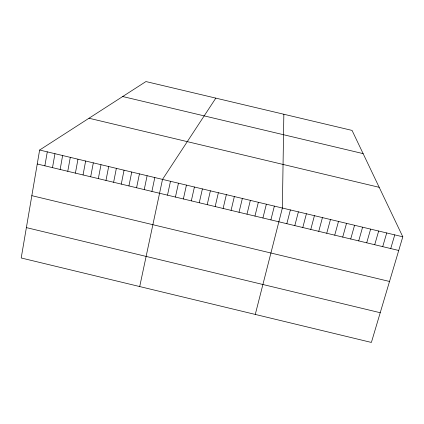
<?xml version="1.0" encoding="UTF-8"?>
<svg xmlns="http://www.w3.org/2000/svg" width="424" height="424" viewBox="0 0 424 424"><rect width="100%" height="100%" fill="white"/><g stroke="black" fill="none" stroke-linecap="round" stroke-linejoin="round"><path stroke-width="0.64" d="M283.847 114.252L282.368 208.025L255.28 314.433M39.628 150.032L21.2 257.978L371.387 342.438L402.8 236.799L352.053 130.417L145.936 81.562L39.628 150.032L402.8 236.799M44.87 165.826L47.292 151.866M52.502 167.65L54.956 153.695M60.134 169.473L62.625 155.529M67.766 171.301L70.294 157.362M75.403 173.13L77.963 159.191M83.046 174.953L85.637 161.025M90.683 176.782L93.317 162.858M98.331 178.61L100.997 164.698M105.974 180.439L108.677 166.531M113.621 182.272L116.362 168.365M121.275 184.101L124.047 170.204M128.928 185.929L131.737 172.038M136.581 187.763L139.427 173.877M144.239 189.592L147.117 175.716M151.898 191.425L154.813 177.555M139.708 286.56L162.514 179.394L215.827 98.13M167.496 195.157L170.485 181.297M175.435 197.054L178.462 183.2M183.375 198.957L186.438 185.108M191.319 200.854L194.42 187.016M199.264 202.757L202.402 188.924M207.214 204.66L210.383 190.832M215.164 206.557L218.371 192.74M223.119 208.46L226.363 194.648M231.075 210.368L234.355 196.556M239.03 212.27L242.353 198.469M246.991 214.173L250.351 200.377M254.957 216.076L258.349 202.29M262.922 217.984L266.352 204.198M270.888 219.892L274.36 206.112M286.836 223.702L290.376 209.938M294.812 225.61L298.39 211.857M302.789 227.518L306.409 213.77M310.771 229.432L314.428 215.689M318.753 231.34L322.447 217.602M326.74 233.248L330.471 219.521M334.732 235.161L338.495 221.439M342.724 237.074L346.525 223.358M350.717 238.982L354.559 225.277M358.715 240.896L362.589 227.195M366.712 242.809L370.629 229.114M374.715 244.722L378.669 231.032M382.718 246.641L386.709 232.956M390.727 248.554L394.755 234.875M122.695 96.534L363.124 153.621M88.992 118.238L379.194 187.318M37.243 163.998L398.735 250.473M31.837 195.665L389.518 281.462M26.383 227.608L380.222 312.721"/></g></svg>
